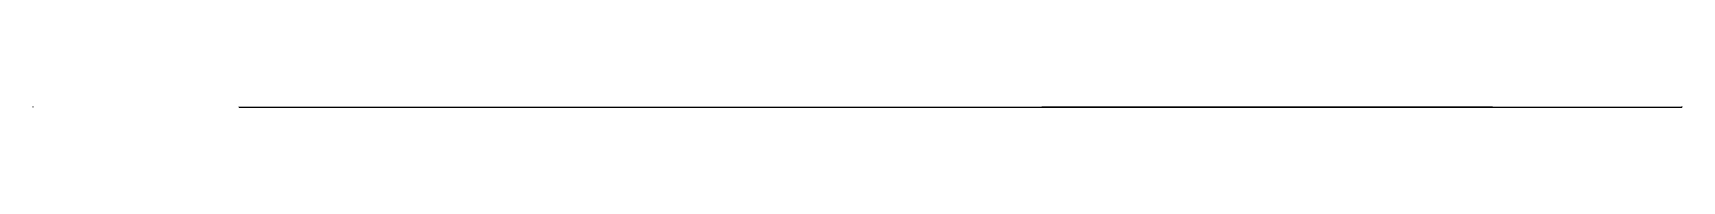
# Model space of a CAD drawing. Header units: metres. Extents: x -1 to 72750024, y 3999 to 4800.
# Drawn here: x 32350003 to 32750024, y 4479 to 4620 of the extents above; entities that cross this region are included whole.
import ezdxf

# ---------------------------------------------------------------- set-up
doc = ezdxf.new("R2010")
doc.units = ezdxf.units.M

msp = doc.modelspace()

# ---------------------------------------------------------------- linework, layer by layer
at = {"color": 7}
for p, q in [((32350003.013, 4620), (32350024.105, 4620)), ((32350003.013, 4620), (32350003.013, 4601.921)), ((32350024.105, 4601.921), (32350003.013, 4601.921)), ((32350006.026, 4613.974), (32350021.092, 4613.974)), ((32350024.105, 4620), (32350024.105, 4601.921)), ((32400000, 4620), (32399998.795, 4620)), ((32400000, 4592), (32399998.795, 4592)), ((32400000, 4564), (32399998.795, 4564)), ((32400000, 4536), (32399998.795, 4536)), ((32400000, 4508), (32399998.795, 4508)), ((32400000, 4480), (32399998.795, 4480)), ((32400000, 4614.4), (32399999.247, 4614.4)), ((32400000, 4608.8), (32399999.247, 4608.8)), ((32400000, 4603.2), (32399999.247, 4603.2)), ((32400000, 4597.6), (32399999.247, 4597.6)), ((32400000, 4586.4), (32399999.247, 4586.4)), ((32400000, 4580.8), (32399999.247, 4580.8)), ((32400000, 4575.2), (32399999.247, 4575.2)), ((32400000, 4569.6), (32399999.247, 4569.6)), ((32400000, 4558.4), (32399999.247, 4558.4)), ((32400000, 4552.8), (32399999.247, 4552.8)), ((32400000, 4547.2), (32399999.247, 4547.2)), ((32400000, 4541.6), (32399999.247, 4541.6)), ((32400000, 4530.4), (32399999.247, 4530.4)), ((32400000, 4524.8), (32399999.247, 4524.8)), ((32400000, 4519.2), (32399999.247, 4519.2)), ((32400000, 4513.6), (32399999.247, 4513.6)), ((32400000, 4502.4), (32399999.247, 4502.4)), ((32400000, 4496.8), (32399999.247, 4496.8)), ((32400000, 4491.2), (32399999.247, 4491.2)), ((32400000, 4485.6), (32399999.247, 4485.6)), ((32400000, 4480), (32400000, 4620)), ((32400000, 4480), (32750000, 4480)), ((32400000, 4480), (32400000, 4478.795)), ((32410000.001, 4480), (32410000.001, 4479.247)), ((32420000.002, 4480), (32420000.002, 4479.247)), ((32430000.003, 4480), (32430000.003, 4479.247)), ((32440000.003, 4480), (32440000.003, 4479.247)), ((32450000.001, 4480), (32450000.001, 4478.795)), ((32459999.998, 4480), (32459999.998, 4479.247)), ((32469999.996, 4480), (32469999.996, 4479.247)), ((32479999.993, 4480), (32479999.993, 4479.247)), ((32489999.991, 4480), (32489999.991, 4479.247)), ((32500000.002, 4480), (32500000.002, 4478.795)), ((32510000.006, 4480), (32510000.006, 4479.247)), ((32520000.01, 4480), (32520000.01, 4479.247)), ((32530000.015, 4480), (32530000.015, 4479.247)), ((32540000.019, 4480), (32540000.019, 4479.247)), ((32549999.996, 4480), (32549999.996, 4478.795)), ((32560000, 4480), (32560000, 4479.247)), ((32570000.005, 4480), (32570000.005, 4479.247)), ((32580000.009, 4480), (32580000.009, 4479.247)), ((32590000.013, 4480), (32590000.013, 4479.247)), ((32600000.004, 4480), (32600000.004, 4478.795)), ((32610000.008, 4480), (32610000.008, 4479.247)), ((32620000.012, 4480), (32620000.012, 4479.247)), ((32630000.003, 4480), (32630000.003, 4479.247)), ((32639999.994, 4480), (32639999.994, 4479.247)), ((32650000.012, 4480), (32650000.012, 4478.795)), ((32660000.002, 4480), (32660000.002, 4479.247)), ((32669999.993, 4480), (32669999.993, 4479.247)), ((32679999.984, 4480), (32679999.984, 4479.247)), ((32689999.975, 4480), (32689999.975, 4479.247)), ((32699999.992, 4480), (32699999.992, 4478.795)), ((32709999.983, 4480), (32709999.983, 4479.247)), ((32719999.974, 4480), (32719999.974, 4479.247)), ((32729999.964, 4480), (32729999.964, 4479.247)), ((32739999.955, 4480), (32739999.955, 4479.247)), ((32750000, 4480), (32750000, 4478.795)), ((32750003.013, 4620), (32750024.105, 4620)), ((32750003.013, 4620), (32750003.013, 4601.921)), ((32750024.105, 4601.921), (32750003.013, 4601.921)), ((32750006.026, 4613.974), (32750021.092, 4613.974)), ((32750024.105, 4620), (32750024.105, 4601.921))]:
    msp.add_line(p, q, dxfattribs=at)
at = {"color": 4}
for p, q in [((32350006.026, 4609.454), (32350021.092, 4609.454)), ((32429121.34, 4493.809), (32429534.9, 4490.477)), ((32429534.9, 4490.477), (32430273.66, 4490.509)), ((32430273.66, 4490.509), (32431814.949, 4490.884)), ((32431814.949, 4490.884), (32432709.811, 4489.726)), ((32432709.811, 4489.726), (32433101.191, 4489.819)), ((32433101.191, 4489.819), (32434774.148, 4490.071)), ((32434774.148, 4490.071), (32434809.039, 4490.092)), ((32434809.039, 4490.092), (32435013.309, 4490.099)), ((32435013.309, 4490.099), (32435056.32, 4491.032)), ((32435056.32, 4491.032), (32435291.41, 4490.204)), ((32435291.41, 4490.204), (32435870.551, 4490.066)), ((32435870.551, 4490.066), (32436374.68, 4490.573)), ((32436374.68, 4490.573), (32437366.328, 4491.094)), ((32437366.328, 4491.094), (32437750.359, 4490.175)), ((32437750.359, 4490.175), (32437828.852, 4490.936)), ((32437828.852, 4490.936), (32438213.309, 4491.235)), ((32438213.309, 4491.235), (32438399.199, 4490.751)), ((32438399.199, 4490.751), (32438399.859, 4490.266)), ((32438399.859, 4490.266), (32438488.238, 4490.77)), ((32438488.238, 4490.77), (32438841.59, 4491.331)), ((32438841.59, 4491.331), (32439044.828, 4491.101)), ((32439044.828, 4491.101), (32439298.859, 4491.236)), ((32439298.859, 4491.236), (32439797.23, 4489.457)), ((32439797.23, 4489.457), (32440036.07, 4489.637)), ((32440036.07, 4489.637), (32440130.859, 4490.191)), ((32440130.859, 4490.191), (32440224.25, 4489.721)), ((32440224.25, 4489.721), (32440253.359, 4490.307)), ((32440253.359, 4490.307), (32440273.922, 4490.359)), ((32440273.922, 4490.359), (32440281.559, 4490.115)), ((32440281.559, 4490.115), (32440425.879, 4489.89)), ((32440425.879, 4489.89), (32440831.109, 4489.861)), ((32440831.109, 4489.861), (32441037.609, 4489.776)), ((32441037.609, 4489.776), (32441386.59, 4490.4)), ((32441386.59, 4490.4), (32441672.25, 4490.681)), ((32441672.25, 4490.681), (32443000.949, 4489.95)), ((32443000.949, 4489.95), (32443102.852, 4490.542)), ((32443102.852, 4490.542), (32443601.199, 4490.063)), ((32443601.199, 4490.063), (32443608.82, 4490.695)), ((32443608.82, 4490.695), (32443667.27, 4490.432)), ((32443667.27, 4490.432), (32443688.66, 4489.926)), ((32443688.66, 4489.926), (32443775.398, 4489.668)), ((32443775.398, 4489.668), (32443814.102, 4489.785)), ((32443814.102, 4489.785), (32443843.352, 4489.588)), ((32443843.352, 4489.588), (32443958.57, 4489.688)), ((32443958.57, 4489.688), (32443962.449, 4489.54)), ((32443962.449, 4489.54), (32443982.801, 4490.352)), ((32443982.801, 4490.352), (32444212.559, 4489.774)), ((32444212.559, 4489.774), (32444279.121, 4490.526)), ((32444279.121, 4490.526), (32444594.512, 4490.44)), ((32444594.512, 4490.44), (32444705.301, 4489.753)), ((32444705.301, 4489.753), (32446100.859, 4489.795)), ((32446100.859, 4489.795), (32447646.57, 4489.981)), ((32447646.57, 4489.981), (32448783.539, 4489.689)), ((32448783.539, 4489.689), (32449510.199, 4490)), ((32449510.199, 4490), (32450158, 4490.25)), ((32450158, 4490.25), (32450346.531, 4489.853)), ((32450346.531, 4489.853), (32451063.461, 4490.01)), ((32451063.461, 4490.01), (32451521.559, 4490.023)), ((32451521.559, 4490.023), (32451607.199, 4490.042)), ((32451607.199, 4490.042), (32451649.43, 4490.582)), ((32451649.43, 4490.582), (32452059.23, 4490.405)), ((32452059.23, 4490.405), (32452170.09, 4489.91)), ((32452170.09, 4489.91), (32452265.68, 4489.913)), ((32452265.68, 4489.913), (32452557.539, 4490.244)), ((32452557.539, 4490.244), (32452681.41, 4490.169)), ((32452681.41, 4490.169), (32452752.09, 4490.131)), ((32452752.09, 4490.131), (32452930.738, 4489.924)), ((32452930.738, 4489.924), (32453043.289, 4490.166)), ((32453043.289, 4490.166), (32453492.539, 4490.069)), ((32453492.539, 4490.069), (32453788.629, 4489.679)), ((32453788.629, 4489.679), (32453864.699, 4490.169)), ((32453864.699, 4490.169), (32454029.84, 4490.096)), ((32454029.84, 4490.096), (32454303.609, 4490.174)), ((32454303.609, 4490.174), (32454510.66, 4490.583)), ((32454510.66, 4490.583), (32454518.148, 4490.427)), ((32454518.148, 4490.427), (32454554.141, 4490.483)), ((32454554.141, 4490.483), (32454606.75, 4490.489)), ((32454606.75, 4490.489), (32454608.172, 4489.481)), ((32454608.172, 4489.481), (32454633.859, 4490.443)), ((32454633.859, 4490.443), (32454759.07, 4490.428)), ((32454759.07, 4490.428), (32454772.461, 4489.251)), ((32454772.461, 4489.251), (32454988.109, 4489.922)), ((32454988.109, 4489.922), (32455222.129, 4489.479)), ((32455222.129, 4489.479), (32455518, 4489.171)), ((32455518, 4489.171), (32456125.789, 4490.146)), ((32456125.789, 4490.146), (32456620.762, 4490.192)), ((32456620.762, 4490.192), (32456708.281, 4490.65)), ((32456708.281, 4490.65), (32456958.34, 4488.888)), ((32456958.34, 4488.888), (32457148.781, 4488.994)), ((32457148.781, 4488.994), (32457452.18, 4489.128)), ((32457452.18, 4489.128), (32457570.449, 4490.03)), ((32457570.449, 4490.03), (32457718.961, 4489.185)), ((32457718.961, 4489.185), (32457987.289, 4489.141)), ((32457987.289, 4489.141), (32458262.148, 4489.544)), ((32458262.148, 4489.544), (32458357.93, 4490.637)), ((32458357.93, 4490.637), (32458492.012, 4489.131)), ((32458492.012, 4489.131), (32458929.289, 4490.023)), ((32458929.289, 4490.023), (32459573.77, 4489.92)), ((32459573.77, 4489.92), (32459715.602, 4489.513)), ((32459715.602, 4489.513), (32459992.672, 4489.836)), ((32459992.672, 4489.836), (32460141.051, 4489.783)), ((32460141.051, 4489.783), (32460341.879, 4489.581)), ((32460341.879, 4489.581), (32460540.922, 4489.802)), ((32460540.922, 4489.802), (32461387.32, 4488.426)), ((32461387.32, 4488.426), (32461639.781, 4488.604)), ((32461639.781, 4488.604), (32461832.371, 4488.65)), ((32461832.371, 4488.65), (32463054.93, 4489.822)), ((32463054.93, 4489.822), (32463119.301, 4488.034)), ((32463119.301, 4488.034), (32463510.238, 4488.237)), ((32463510.238, 4488.237), (32463871.789, 4488.087)), ((32463871.789, 4488.087), (32464280.609, 4488.918)), ((32464280.609, 4488.918), (32464427.77, 4488.444)), ((32464427.77, 4488.444), (32464552.629, 4488.674)), ((32464552.629, 4488.674), (32465408.359, 4490.212)), ((32465408.359, 4490.212), (32465822.938, 4488.108)), ((32465822.938, 4488.108), (32466101.727, 4488.187)), ((32466101.727, 4488.187), (32466852.297, 4488.661)), ((32466852.297, 4488.661), (32467046.273, 4490.216)), ((32467046.273, 4490.216), (32467614.023, 4488.322)), ((32467614.023, 4488.322), (32467747.273, 4489.69)), ((32467747.273, 4489.69), (32467899.188, 4487.859)), ((32467899.188, 4487.859), (32468313.891, 4489.89)), ((32468313.891, 4489.89), (32468616.727, 4490.045)), ((32468616.727, 4490.045), (32468709.906, 4489.825)), ((32468709.906, 4489.825), (32469013.523, 4488.229)), ((32469013.523, 4488.229), (32469085.398, 4489.875)), ((32469085.398, 4489.875), (32469246.789, 4488.644)), ((32469246.789, 4488.644), (32469943.68, 4487.843)), ((32469943.68, 4487.843), (32469950.859, 4489.085)), ((32469950.859, 4489.085), (32470745.258, 4489.919)), ((32470745.258, 4489.919), (32470851.578, 4490.076)), ((32470851.578, 4490.076), (32471963.352, 4488.123)), ((32471963.352, 4488.123), (32472804.977, 4488.059)), ((32472804.977, 4488.059), (32473417.156, 4487.93)), ((32473417.156, 4487.93), (32473490.797, 4487.866)), ((32473490.797, 4487.866), (32473996.227, 4487.284)), ((32473996.227, 4487.284), (32474042.938, 4489.104)), ((32474042.938, 4489.104), (32474837.391, 4487.737)), ((32474837.391, 4487.737), (32475364.656, 4487.407)), ((32475364.656, 4487.407), (32475528.031, 4488.036)), ((32475528.031, 4488.036), (32475783.43, 4488.017)), ((32475783.43, 4488.017), (32475813.477, 4487.266)), ((32475813.477, 4487.266), (32476196.469, 4487.668)), ((32476196.469, 4487.668), (32476577.813, 4488.074)), ((32476577.813, 4488.074), (32478114.656, 4488.525)), ((32478114.656, 4488.525), (32478154.109, 4489.938)), ((32478154.109, 4489.938), (32478257.977, 4489.496)), ((32478257.977, 4489.496), (32478630.594, 4487.28)), ((32478630.594, 4487.28), (32478735.523, 4487.261)), ((32478735.523, 4487.261), (32478815.391, 4487.615)), ((32478815.391, 4487.615), (32479249.258, 4488.179)), ((32479249.258, 4488.179), (32479257.258, 4488.444)), ((32479257.258, 4488.444), (32479337.398, 4487.325)), ((32479337.398, 4487.325), (32479449.047, 4489.984)), ((32479449.047, 4489.984), (32480317.977, 4487.548)), ((32480317.977, 4487.548), (32480723.273, 4489.37)), ((32480723.273, 4489.37), (32481079.773, 4487.142)), ((32481079.773, 4487.142), (32481964.656, 4488.891)), ((32481964.656, 4488.891), (32481975.18, 4488.213)), ((32481975.18, 4488.213), (32482032.391, 4487.296)), ((32482032.391, 4487.296), (32482599.508, 4489.862)), ((32482599.508, 4489.862), (32482965.922, 4487.375)), ((32482965.922, 4487.375), (32483801.797, 4489.919)), ((32483801.797, 4489.919), (32483832.297, 4487.93)), ((32483832.297, 4487.93), (32484037.297, 4488.682)), ((32484037.297, 4488.682), (32484088.781, 4489.445)), ((32484088.781, 4489.445), (32484306.547, 4488.315)), ((32484306.547, 4488.315), (32484518.898, 4488.202)), ((32484518.898, 4488.202), (32484577.758, 4488.181)), ((32484577.758, 4488.181), (32484653.797, 4488.827)), ((32484653.797, 4488.827), (32484960.672, 4489.221)), ((32484960.672, 4489.221), (32485129.227, 4488.937)), ((32485129.227, 4488.937), (32485154.977, 4489.25)), ((32485154.977, 4489.25), (32485260.578, 4489.592)), ((32485260.578, 4489.592), (32485789.227, 4489.319)), ((32485789.227, 4489.319), (32486021.43, 4489.229)), ((32486021.43, 4489.229), (32486030.906, 4489.592)), ((32486030.906, 4489.592), (32486151.57, 4489.203)), ((32486151.57, 4489.203), (32486161.313, 4489.352)), ((32486161.313, 4489.352), (32486330.523, 4489.738)), ((32486330.523, 4489.738), (32486389.508, 4490.404)), ((32486389.508, 4490.404), (32486408.211, 4489.666)), ((32486408.211, 4489.666), (32486479.383, 4489.88)), ((32486479.383, 4489.88), (32487391.813, 4490.258)), ((32487391.813, 4490.258), (32487683.281, 4490.434)), ((32487683.281, 4490.434), (32487792.367, 4490.296)), ((32487792.367, 4490.296), (32488288.133, 4490.857)), ((32488288.133, 4490.857), (32488464.094, 4490.356)), ((32488464.094, 4490.356), (32488585.211, 4490.956)), ((32488585.211, 4490.956), (32488967.172, 4490.816)), ((32488967.172, 4490.816), (32489053.953, 4491.28)), ((32489053.953, 4491.28), (32490270.633, 4491.239)), ((32490270.633, 4491.239), (32491751.047, 4491.931)), ((32491751.047, 4491.931), (32492005.406, 4492.07)), ((32492005.406, 4492.07), (32492097.961, 4492.422)), ((32492097.961, 4492.422), (32492189.883, 4492.739)), ((32492189.883, 4492.739), (32492224.422, 4492.608)), ((32492224.422, 4492.608), (32492493.906, 4492.943)), ((32492493.906, 4492.943), (32492613.656, 4492.773)), ((32492613.656, 4492.773), (32492724.031, 4492.849)), ((32492724.031, 4492.849), (32492725.219, 4493.065)), ((32492725.219, 4493.065), (32493252.547, 4493.39)), ((32493252.547, 4493.39), (32493436.313, 4493.064)), ((32493436.313, 4493.064), (32493694.383, 4493.243)), ((32493694.383, 4493.243), (32494061.141, 4493.213)), ((32494061.141, 4493.213), (32494229.242, 4493.815)), ((32494229.242, 4493.815), (32494257.297, 4493.482)), ((32494257.297, 4493.482), (32494339.992, 4493.921)), ((32494339.992, 4493.921), (32494723.703, 4493.888)), ((32494723.703, 4493.888), (32494751.633, 4493.935)), ((32494751.633, 4493.935), (32494789.211, 4494.058)), ((32494789.211, 4494.058), (32494897.859, 4494.049)), ((32494897.859, 4494.049), (32495111.617, 4494.028)), ((32495111.617, 4494.028), (32495227.5, 4494.304)), ((32495227.5, 4494.304), (32496195.117, 4494.507)), ((32496195.117, 4494.507), (32496262.406, 4494.788)), ((32496262.406, 4494.788), (32496760.109, 4495.151)), ((32496760.109, 4495.151), (32496887.594, 4494.839)), ((32496887.594, 4494.839), (32496915.398, 4494.831)), ((32496915.398, 4494.831), (32496950.258, 4495.027)), ((32496950.258, 4495.027), (32497326.672, 4495.134)), ((32497326.672, 4495.134), (32497334.133, 4495.145)), ((32497334.133, 4495.145), (32497339.031, 4494.926)), ((32497339.031, 4494.926), (32497346.953, 4495.105)), ((32497346.953, 4495.105), (32497651.969, 4495.212)), ((32497651.969, 4495.212), (32497768.883, 4494.955)), ((32497768.883, 4494.955), (32498087.906, 4495.343)), ((32498087.906, 4495.343), (32498515.867, 4495.954)), ((32498515.867, 4495.954), (32498778.008, 4495.932)), ((32498778.008, 4495.932), (32499223.633, 4496.099)), ((32499223.633, 4496.099), (32500018.203, 4496.552)), ((32500018.203, 4496.552), (32500569.898, 4496.476)), ((32500569.898, 4496.476), (32500681.297, 4496.884)), ((32500681.297, 4496.884), (32500794.703, 4496.883)), ((32500794.703, 4496.883), (32500850.797, 4496.989)), ((32500850.797, 4496.989), (32501087.797, 4496.765)), ((32501087.797, 4496.765), (32501174, 4497.234)), ((32501174, 4497.234), (32501571.797, 4497.581)), ((32501571.797, 4497.581), (32501681.102, 4497.318)), ((32501681.102, 4497.318), (32501900.602, 4497.186)), ((32501900.602, 4497.186), (32502137.102, 4497.343)), ((32502137.102, 4497.343), (32502500, 4497.733)), ((32502500, 4497.733), (32502565, 4498.13)), ((32502565, 4498.13), (32503208.102, 4497.829)), ((32503208.102, 4497.829), (32503349.5, 4497.866)), ((32503349.5, 4497.866), (32503721.703, 4498.185)), ((32503721.703, 4498.185), (32504139.797, 4498.465)), ((32504139.797, 4498.465), (32504288, 4498.206)), ((32504288, 4498.206), (32504591.797, 4498.75)), ((32504591.797, 4498.75), (32504955.398, 4498.993)), ((32504955.398, 4498.993), (32505434.898, 4499.218)), ((32505434.898, 4499.218), (32505510.602, 4499.163)), ((32505510.602, 4499.163), (32505524.203, 4499.142)), ((32505524.203, 4499.142), (32506067.797, 4499.289)), ((32506067.797, 4499.289), (32506139.703, 4499.359)), ((32506139.703, 4499.359), (32506771.297, 4499.702)), ((32506771.297, 4499.702), (32506839, 4500.04)), ((32506839, 4500.04), (32506917.398, 4500.134)), ((32506917.398, 4500.134), (32507613.297, 4500.284)), ((32507613.297, 4500.284), (32507676.602, 4500.473)), ((32507676.602, 4500.473), (32507734.5, 4500.395)), ((32507734.5, 4500.395), (32507765.102, 4500.307)), ((32507765.102, 4500.307), (32507771.203, 4500.217)), ((32507771.203, 4500.217), (32508060.797, 4500.319)), ((32508060.797, 4500.319), (32508062.297, 4500.418)), ((32508062.297, 4500.418), (32508113.703, 4500.475)), ((32508113.703, 4500.475), (32508132.203, 4500.415)), ((32508132.203, 4500.415), (32508251.602, 4500.567)), ((32508251.602, 4500.567), (32508306.102, 4500.849)), ((32508306.102, 4500.849), (32508714.703, 4500.9)), ((32508714.703, 4500.9), (32508717.297, 4500.786)), ((32508717.297, 4500.786), (32509015.602, 4501.125)), ((32509015.602, 4501.125), (32509151.297, 4500.746)), ((32509151.297, 4500.746), (32509481.203, 4501.19)), ((32509481.203, 4501.19), (32509796.5, 4501.536)), ((32509796.5, 4501.536), (32509835.797, 4501.206)), ((32509835.797, 4501.206), (32509874.5, 4501.168)), ((32509874.5, 4501.168), (32509884.297, 4501.112)), ((32509884.297, 4501.112), (32510455.5, 4501.945)), ((32510455.5, 4501.945), (32510588.703, 4501.596)), ((32510588.703, 4501.596), (32510916.102, 4501.825)), ((32510916.102, 4501.825), (32511312.102, 4502.245)), ((32511312.102, 4502.245), (32511951.602, 4502.159)), ((32511951.602, 4502.159), (32512285, 4502.435)), ((32512285, 4502.435), (32512494.102, 4502.542)), ((32512494.102, 4502.542), (32512904.398, 4502.689)), ((32512904.398, 4502.689), (32513137.898, 4502.789)), ((32513137.898, 4502.789), (32513222, 4502.847)), ((32513222, 4502.847), (32513312.102, 4503.047)), ((32513312.102, 4503.047), (32513619.102, 4503.177)), ((32513619.102, 4503.177), (32513825.602, 4503.139)), ((32513825.602, 4503.139), (32514061.703, 4503.243)), ((32514061.703, 4503.243), (32514788.203, 4503.57)), ((32514788.203, 4503.57), (32514799.203, 4503.674)), ((32514799.203, 4503.674), (32515432.297, 4503.964)), ((32515432.297, 4503.964), (32515846.297, 4504.228)), ((32515846.297, 4504.228), (32516388.398, 4504.275)), ((32516388.398, 4504.275), (32517135.602, 4504.816)), ((32517135.602, 4504.816), (32517723.602, 4505.168)), ((32517723.602, 4505.168), (32518144.398, 4505.167)), ((32518144.398, 4505.167), (32518414.398, 4506.011)), ((32518414.398, 4506.011), (32518679.398, 4505.865)), ((32518679.398, 4505.865), (32519099.602, 4505.664)), ((32519099.602, 4505.664), (32519301.297, 4505.593)), ((32519301.297, 4505.593), (32519912.898, 4506.18)), ((32519912.898, 4506.18), (32520000.797, 4506.351)), ((32520000.797, 4506.351), (32520500, 4506.277)), ((32520500, 4506.277), (32520533.297, 4506.361)), ((32520533.297, 4506.361), (32520801.703, 4506.252)), ((32520801.703, 4506.252), (32520831.797, 4506.311)), ((32520831.797, 4506.311), (32521168.398, 4506.384)), ((32521168.398, 4506.384), (32521322.5, 4506.674)), ((32521322.5, 4506.674), (32521428.203, 4507.03)), ((32521428.203, 4507.03), (32521440.898, 4506.726)), ((32521440.898, 4506.726), (32521553, 4506.828)), ((32521553, 4506.828), (32521734.5, 4506.868)), ((32521734.5, 4506.868), (32521745.297, 4506.774)), ((32521745.297, 4506.774), (32521980.797, 4507.1)), ((32521980.797, 4507.1), (32522046.5, 4507.311)), ((32522046.5, 4507.311), (32522161.297, 4507.326)), ((32522161.297, 4507.326), (32522312.602, 4507.518)), ((32522312.602, 4507.518), (32522426.102, 4507.567)), ((32522426.102, 4507.567), (32522535, 4507.545)), ((32522535, 4507.545), (32522741.5, 4507.274)), ((32522741.5, 4507.274), (32522930, 4507.459)), ((32522930, 4507.459), (32523159.398, 4507.618)), ((32523159.398, 4507.618), (32523210.102, 4507.698)), ((32523210.102, 4507.698), (32523472.203, 4507.722)), ((32523472.203, 4507.722), (32523749.102, 4508.215)), ((32523749.102, 4508.215), (32524328.602, 4508.437)), ((32524328.602, 4508.437), (32524403.703, 4508.203)), ((32524403.703, 4508.203), (32524423.398, 4508.095)), ((32524423.398, 4508.095), (32524552.797, 4508.702)), ((32524552.797, 4508.702), (32524788.898, 4508.958)), ((32524788.898, 4508.958), (32525145.203, 4508.68)), ((32525145.203, 4508.68), (32525335.398, 4508.852)), ((32525335.398, 4508.852), (32525735.898, 4509.237)), ((32525735.898, 4509.237), (32525900.297, 4509.455)), ((32525900.297, 4509.455), (32526525.398, 4510.41)), ((32526525.398, 4510.41), (32526713.898, 4510.113)), ((32526713.898, 4510.113), (32526718.398, 4510.208)), ((32526718.398, 4510.208), (32527283.703, 4510.239)), ((32527283.703, 4510.239), (32527460.398, 4510.182)), ((32527460.398, 4510.182), (32527635.398, 4510.27)), ((32527635.398, 4510.27), (32527757, 4510.628)), ((32527757, 4510.628), (32527943.203, 4510.229)), ((32527943.203, 4510.229), (32528198.5, 4511.449)), ((32528198.5, 4511.449), (32529478.102, 4510.877)), ((32529478.102, 4510.877), (32529659, 4512.426)), ((32529659, 4512.426), (32530052.398, 4511.959)), ((32530052.398, 4511.959), (32530265.703, 4512.253)), ((32530265.703, 4512.253), (32530670.797, 4512.416)), ((32530670.797, 4512.416), (32530971.398, 4513.853)), ((32530971.398, 4513.853), (32531039.102, 4512.438)), ((32531039.102, 4512.438), (32532138, 4513.392)), ((32532138, 4513.392), (32532187, 4513.585)), ((32532187, 4513.585), (32532446.5, 4512.501)), ((32532446.5, 4512.501), (32532692.5, 4514.532)), ((32532692.5, 4514.532), (32532782.406, 4513.473)), ((32532782.406, 4513.473), (32532801.203, 4514.637)), ((32532801.203, 4514.637), (32533038.906, 4513.007)), ((32533038.906, 4513.007), (32534169.5, 4515.656)), ((32534169.5, 4515.656), (32534939.797, 4515.245)), ((32534939.797, 4515.245), (32535439.203, 4514.888)), ((32535439.203, 4514.888), (32537079.094, 4516.161)), ((32537079.094, 4516.161), (32537274, 4514.805)), ((32537274, 4514.805), (32537737.406, 4518.304)), ((32537737.406, 4518.304), (32538570.594, 4518.851)), ((32538570.594, 4518.851), (32539151, 4518.553)), ((32539151, 4518.553), (32540420, 4519.694)), ((32540420, 4519.694), (32542315.297, 4518.026)), ((32542315.297, 4518.026), (32543604.703, 4518.32)), ((32543604.703, 4518.32), (32545119.406, 4521.736)), ((32545119.406, 4521.736), (32545165.203, 4520.028)), ((32545165.203, 4520.028), (32546097.094, 4523.565)), ((32546097.094, 4523.565), (32547067.5, 4524.156)), ((32547067.5, 4524.156), (32547269.5, 4523.899)), ((32547269.5, 4523.899), (32547308.406, 4519.379)), ((32547308.406, 4519.379), (32548105, 4523.072)), ((32548105, 4523.072), (32548689.797, 4522.806)), ((32548689.797, 4522.806), (32550446.094, 4524.793)), ((32550446.094, 4524.793), (32551410.906, 4525.758)), ((32551410.906, 4525.758), (32553678.594, 4526.049)), ((32553678.594, 4526.049), (32553870.094, 4524.842)), ((32553870.094, 4524.842), (32554927.5, 4528.369)), ((32554927.5, 4528.369), (32555348.906, 4528.219)), ((32555348.906, 4528.219), (32555493.297, 4529.096)), ((32555493.297, 4529.096), (32556487.703, 4529.648)), ((32556487.703, 4529.648), (32557439.203, 4526.632)), ((32557439.203, 4526.632), (32560531.297, 4530.595)), ((32560531.297, 4530.595), (32560671.5, 4530.532)), ((32560671.5, 4530.532), (32561060.703, 4530.963)), ((32561060.703, 4530.963), (32561277.594, 4531.237)), ((32561277.594, 4531.237), (32561847, 4531.55)), ((32561847, 4531.55), (32562103.703, 4530.242)), ((32562103.703, 4530.242), (32562643.797, 4530.318)), ((32562643.797, 4530.318), (32562779.797, 4532.516)), ((32562779.797, 4532.516), (32563514.094, 4532.671)), ((32563514.094, 4532.671), (32564412.906, 4532.162)), ((32564412.906, 4532.162), (32564882.906, 4532.457)), ((32564882.906, 4532.457), (32565214.797, 4534.376)), ((32565214.797, 4534.376), (32565487.297, 4534.622)), ((32565487.297, 4534.622), (32566274.5, 4534.285)), ((32566274.5, 4534.285), (32566597.703, 4532.453)), ((32566597.703, 4532.453), (32568774.203, 4535.187)), ((32568774.203, 4535.187), (32568834.703, 4534.269)), ((32568834.703, 4534.269), (32569268.203, 4535.366)), ((32569268.203, 4535.366), (32569371.703, 4536.09)), ((32569371.703, 4536.09), (32569408.594, 4535.472)), ((32569408.594, 4535.472), (32570186.094, 4535.6)), ((32570186.094, 4535.6), (32570271.297, 4535.245)), ((32570271.297, 4535.245), (32572097, 4535.891)), ((32572097, 4535.891), (32573318.594, 4534.02)), ((32573318.594, 4534.02), (32573463, 4538.998)), ((32573463, 4538.998), (32573492.406, 4538.364)), ((32573492.406, 4538.364), (32573671.703, 4538.61)), ((32573671.703, 4538.61), (32574071, 4537.431)), ((32574071, 4537.431), (32578133.094, 4540.644)), ((32578133.094, 4540.644), (32579117.5, 4541.108)), ((32579117.5, 4541.108), (32579158.203, 4540.152)), ((32579158.203, 4540.152), (32579160.406, 4540.955)), ((32579160.406, 4540.955), (32579174.094, 4541.422)), ((32579174.094, 4541.422), (32580916.703, 4541.641)), ((32580916.703, 4541.641), (32581301.297, 4541.943)), ((32581301.297, 4541.943), (32581372.5, 4542.025)), ((32581372.5, 4542.025), (32581418.406, 4543.28)), ((32581418.406, 4543.28), (32581479.797, 4541.675)), ((32581479.797, 4541.675), (32582735.297, 4543.552)), ((32582735.297, 4543.552), (32585905.906, 4542.565)), ((32585905.906, 4542.565), (32587889.906, 4546.191)), ((32587889.906, 4546.191), (32588920.594, 4547.172)), ((32588920.594, 4547.172), (32592332.797, 4548.284)), ((32592332.797, 4548.284), (32594435.297, 4545.915)), ((32594435.297, 4545.915), (32594734, 4549.461)), ((32594734, 4549.461), (32596014.594, 4550.779)), ((32596014.594, 4550.779), (32596397.203, 4550.471)), ((32596397.203, 4550.471), (32599526.297, 4552.273)), ((32599526.297, 4552.273), (32599950.203, 4549.875)), ((32599950.203, 4549.875), (32600190, 4552.206)), ((32600190, 4552.206), (32600485.906, 4552.086)), ((32600485.906, 4552.086), (32601850.797, 4553.178)), ((32601850.797, 4553.178), (32602501.203, 4553.986)), ((32602501.203, 4553.986), (32603252.703, 4553.195)), ((32603252.703, 4553.195), (32603923.797, 4554.445)), ((32603923.797, 4554.445), (32604806.203, 4554.569)), ((32604806.203, 4554.569), (32605775.297, 4554.463)), ((32605775.297, 4554.463), (32606862, 4553.248)), ((32606862, 4553.248), (32607325.5, 4555.313)), ((32607325.5, 4555.313), (32607472.906, 4555.659)), ((32607472.906, 4555.659), (32607783.203, 4556.327)), ((32607783.203, 4556.327), (32608176.797, 4554.689)), ((32608176.797, 4554.689), (32608209.594, 4556.742)), ((32608209.594, 4556.742), (32608924.297, 4556.096)), ((32608924.297, 4556.096), (32609070.406, 4555.996)), ((32609070.406, 4555.996), (32611298.703, 4558.06)), ((32611298.703, 4558.06), (32611668.797, 4556.662)), ((32611668.797, 4556.662), (32612019.406, 4557.53)), ((32612019.406, 4557.53), (32612518.203, 4557.654)), ((32612518.203, 4557.654), (32612785.906, 4557.99)), ((32612785.906, 4557.99), (32613139.297, 4559.092)), ((32613139.297, 4559.092), (32614683.906, 4559.68)), ((32614683.906, 4559.68), (32617276, 4559.875)), ((32617276, 4559.875), (32617320.094, 4561.084)), ((32617320.094, 4561.084), (32617571.297, 4561.073)), ((32617571.297, 4561.073), (32619840.094, 4560.759)), ((32619840.094, 4560.759), (32620304.594, 4562.402)), ((32620304.594, 4562.402), (32620890.5, 4562.802)), ((32620890.5, 4562.802), (32622963, 4563.692)), ((32622963, 4563.692), (32623515.906, 4562.732)), ((32623515.906, 4562.732), (32623545.797, 4563.821)), ((32623545.797, 4563.821), (32624112.5, 4564.382)), ((32624112.5, 4564.382), (32624998.406, 4564.67)), ((32624998.406, 4564.67), (32625546.5, 4564.342)), ((32625546.5, 4564.342), (32625648.406, 4564.937)), ((32625648.406, 4564.937), (32627458.203, 4565.997)), ((32627458.203, 4565.997), (32627775.594, 4565.962)), ((32627775.594, 4565.962), (32627918.797, 4565.94)), ((32627918.797, 4565.94), (32628953.797, 4565.429)), ((32628953.797, 4565.429), (32629485, 4566.619)), ((32629485, 4566.619), (32629904, 4565.37)), ((32629904, 4565.37), (32630405.797, 4567.04)), ((32630405.797, 4567.04), (32630506.406, 4567.044)), ((32630506.406, 4567.044), (32630715.297, 4567.189)), ((32630715.297, 4567.189), (32630862.203, 4567.667)), ((32630862.203, 4567.667), (32631220.406, 4567.545)), ((32631220.406, 4567.545), (32631917.5, 4567.144)), ((32631917.5, 4567.144), (32631980.203, 4567.535)), ((32631980.203, 4567.535), (32632274.5, 4568.202)), ((32632274.5, 4568.202), (32632896.906, 4567.153)), ((32632896.906, 4567.153), (32634246.797, 4569.367)), ((32634246.797, 4569.367), (32635127, 4569.585)), ((32635127, 4569.585), (32637157.094, 4569.066)), ((32637157.094, 4569.066), (32637483.797, 4571.21)), ((32637483.797, 4571.21), (32639310.5, 4571.162)), ((32639310.5, 4571.162), (32640705.297, 4571.189)), ((32640705.297, 4571.189), (32642800.797, 4574.063)), ((32642800.797, 4574.063), (32646405.906, 4573.007)), ((32646405.906, 4573.007), (32650482.594, 4577.937)), ((32650482.594, 4577.937), (32655292.906, 4577.287)), ((32655292.906, 4577.287), (32660328.906, 4582.617)), ((32660328.906, 4582.617), (32663406.906, 4581.183)), ((32663406.906, 4581.183), (32667220, 4584.161)), ((32667220, 4584.161), (32667437.813, 4584.344)), ((32667437.813, 4584.344), (32667737.313, 4583.621)), ((32667737.313, 4583.621), (32668527.813, 4584.686)), ((32668527.813, 4584.686), (32668913.094, 4584.588)), ((32668913.094, 4584.588), (32670744.406, 4585.318)), ((32670744.406, 4585.318), (32671063, 4587.546)), ((32671063, 4587.546), (32679479.906, 4588.694)), ((32679479.906, 4588.694), (32681544.813, 4592.307)), ((32681544.813, 4592.307), (32689622.188, 4593.137)), ((32689622.188, 4593.137), (32691687, 4596.651)), ((32691687, 4596.651), (32698340.094, 4597.228)), ((32698340.094, 4597.228), (32699602.594, 4599.717)), ((32699602.594, 4599.717), (32703628.594, 4600.161)), ((32703628.594, 4600.161), (32703798.688, 4600.988)), ((32703798.688, 4600.988), (32704085.5, 4601.009)), ((32750006.026, 4609.454), (32750021.092, 4609.454))]:
    msp.add_line(p, q, dxfattribs=at)

doc.saveas('drawing.dxf')
